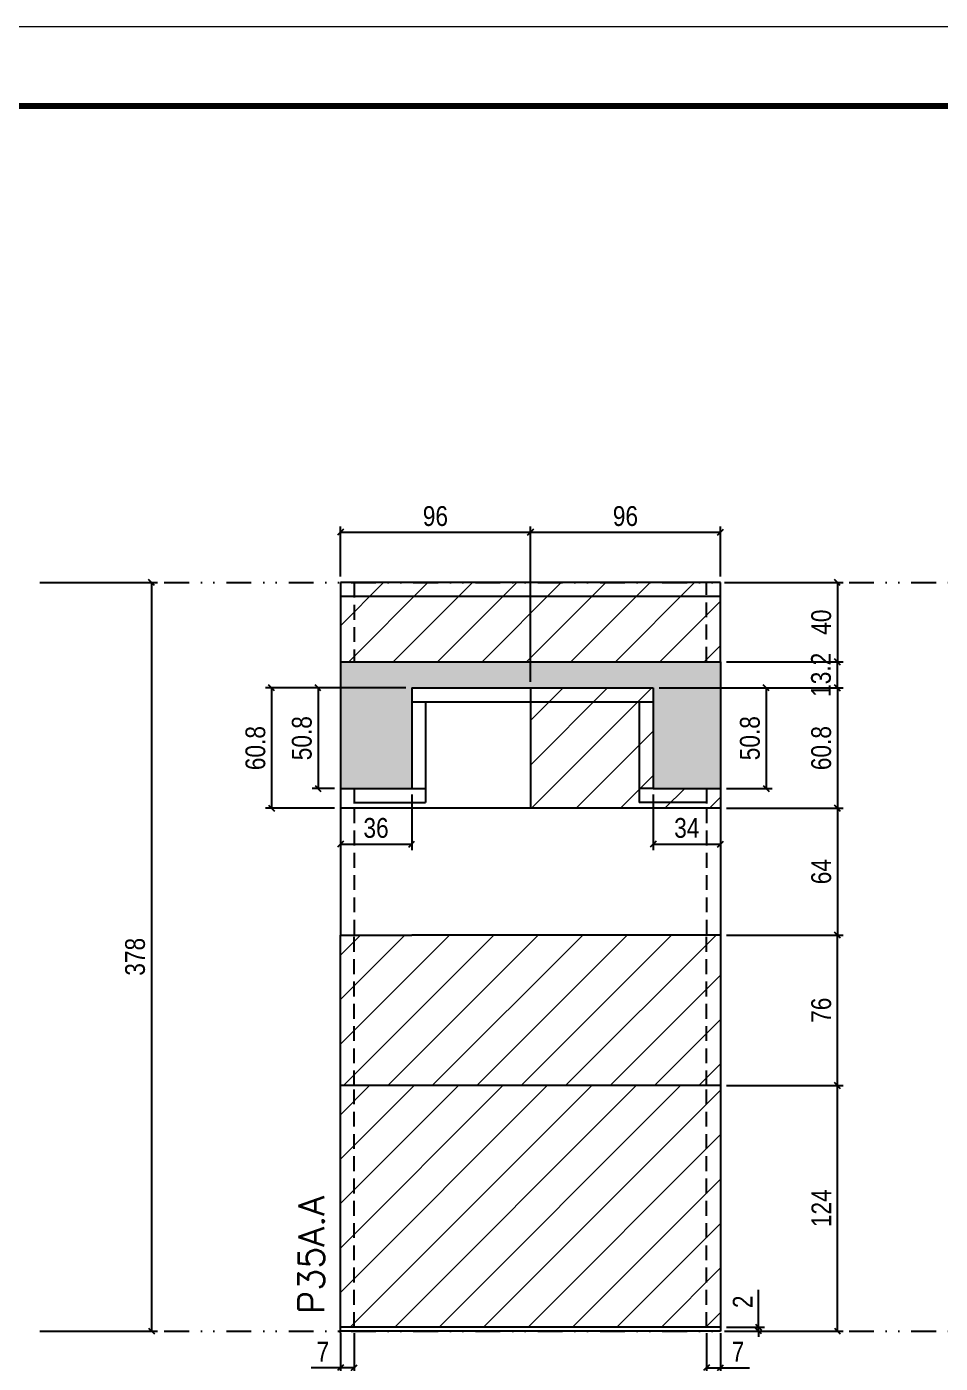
# Model space of a CAD drawing. Extents: x 28748 to 35002, y 14885 to 43501.
# Drawn here: x 32313 to 32774, y 25597 to 26272 of the extents above; entities that cross this region are included whole.
import ezdxf

# ---------------------------------------------------------------- set-up
doc = ezdxf.new("R2010")
doc.units = 0
for name, pattern in [('DASHED', [0.75, 0.5, -0.25]), ('DIVIDE2', [0.625, 0.25, -0.125, 0, -0.125, 0, -0.125]), ('HIDDEN', [0.375, 0.25, -0.125])]:
    doc.linetypes.add(name, pattern=pattern)
for name, color, linetype in [('COTA', 241, 'Continuous'), ('Nível', 160, 'Continuous'), ('Painéis', 200, 'Continuous'), ('Romaneio', 10, 'Continuous'), ('SARR_2.2x7', 40, 'Continuous'), ('Sarrafo de Pressão', 42, 'HIDDEN')]:
    doc.layers.add(name, color=color, linetype=linetype)
for name, color, linetype, lineweight in [('Folhas', 255, 'Continuous', 9), ('Hachura', 251, 'Continuous', 9), ('SARRAFO DE PRESSAO', 251, 'DASHED', 9), ('Texto Seção', 7, 'Continuous', 15)]:
    doc.layers.add(name, color=color, linetype=linetype, lineweight=lineweight)
doc.styles.add('COTA TECNICA', font='techl___.ttf', dxfattribs={"height": 10})
doc.styles.add('COTA TECNICA-50', font='techl___.ttf', dxfattribs={"height": 10})
doc.styles.add('REGUA-120', font='ROMANS.shx', dxfattribs={"height": 15})
doc.dimstyles.new('COTA PAINEL-50', dxfattribs={"dimtxt": 10, "dimasz": 3, "dimexe": 3, "dimexo": 3, "dimgap": 3, "dimtad": 1, "dimdec": 1, "dimzin": 12, "dimdsep": 46, "dimtxsty": 'COTA TECNICA-50', "dimblk1": 'OBLIQUE', "dimblk2": 'OBLIQUE', "dimsah": 1, "dimcen": 0.9, "dimclrd": 4, "dimclre": 4, "dimclrt": 240, "dimadec": 1, "dimazin": 3, "dimtfac": 1, "dimtdec": 1, "dimtmove": 0, "dimatfit": 3, "dimfxl": 1, "dimtolj": 1, "dimtzin": 12, "dimarcsym": 0})
doc.dimstyles.new('PAINEL', dxfattribs={"dimtxt": 10, "dimasz": 3, "dimexe": 3, "dimexo": 3, "dimgap": 3, "dimtad": 1, "dimdec": 1, "dimzin": 12, "dimdsep": 46, "dimtxsty": 'COTA TECNICA', "dimblk1": 'OBLIQUE', "dimblk2": 'OBLIQUE', "dimsah": 1, "dimcen": 0.9, "dimclrd": 4, "dimclre": 4, "dimclrt": 240, "dimadec": 1, "dimazin": 3, "dimtfac": 1, "dimtdec": 1, "dimtmove": 0, "dimatfit": 3, "dimfxl": 1, "dimtolj": 1, "dimtzin": 12, "dimarcsym": 0})
pattern_1 = [(45, (28996.309, 33271.16), (-11.22532, 11.22532), [])]

# ---------------------------------------------------------------- blocks, each defined once
blk = doc.blocks.new('9999999999')
at = {"layer": 'Folhas'}
blk.add_lwpolyline([(98138.98, 34190.21), (99623.98, 34190.21), (99623.98, 35240.21), (98138.98, 35240.21)], close=True, dxfattribs=at)
at = {"layer": 'Folhas', "color": 30, "const_width": 3}
blk.add_lwpolyline([(98213.98, 34230.21), (99583.98, 34230.21), (99583.98, 35200.21), (98213.98, 35200.21)], close=True, dxfattribs=at)
blk = doc.blocks.new('_Oblique')
at = {"color": 0, "linetype": 'ByBlock', "lineweight": -2}
blk.add_line((-0.5, -0.5), (0.5, 0.5), dxfattribs=at)
blk = doc.blocks.new('*D1947')
at = {"layer": 'COTA', "color": 4, "linetype": 'ByBlock', "lineweight": -2, "transparency": 16777216}
for p, q in [((32322.21, 25991.4), (32378.63, 25991.4)), ((32375.63, 25991.4), (32375.63, 25613.4)), ((32322.21, 25613.4), (32378.63, 25613.4))]:
    blk.add_line(p, q, dxfattribs=at)
at = {"layer": 'Defpoints', "color": 0, "linetype": 'ByBlock', "transparency": 16777216}
for p in [(32319.21, 25991.4), (32319.21, 25613.4), (32375.63, 25613.4)]:
    blk.add_point(p, dxfattribs=at)
at = {"layer": 'COTA', "color": 4, "linetype": 'ByBlock', "lineweight": -2, "transparency": 16777216, "xscale": 3, "yscale": 3, "zscale": 3}
for p, rotation in [((32375.63, 25991.4), 90), ((32375.63, 25613.4), 270)]:
    blk.add_blockref('_Oblique', p, dxfattribs=dict(at, rotation=rotation))
at = {"layer": 'COTA', "color": 240, "linetype": 'ByBlock', "transparency": 16777216, "insert": (32367.39, 25802.4), "char_height": 10, "attachment_point": 5, "rotation": 90, "style": 'COTA TECNICA'}
blk.add_mtext('\\A1;378', dxfattribs=at)
blk = doc.blocks.new('*D1144')
at = {"layer": 'COTA', "color": 4, "lineweight": -2, "transparency": 16777216}
for p, q in [((32471.08, 25612.4), (32471.08, 25558.23)), ((32663.08, 25612.4), (32663.08, 25558.23)), ((32663.08, 25561.23), (32471.08, 25561.23))]:
    blk.add_line(p, q, dxfattribs=at)
at = {"layer": 'Defpoints', "color": 0, "transparency": 16777216}
for p in [(32471.08, 25615.4), (32663.08, 25615.4), (32471.08, 25561.23)]:
    blk.add_point(p, dxfattribs=at)
at = {"layer": 'COTA', "color": 4, "lineweight": -2, "transparency": 16777216, "xscale": 3, "yscale": 3, "zscale": 3, "rotation": 180}
blk.add_blockref('_Oblique', (32471.08, 25561.23), dxfattribs=at)
at = {"layer": 'COTA', "color": 4, "lineweight": -2, "transparency": 16777216, "xscale": 3, "yscale": 3, "zscale": 3}
blk.add_blockref('_Oblique', (32663.08, 25561.23), dxfattribs=at)
at = {"layer": 'COTA', "color": 240, "transparency": 16777216, "insert": (32567.08, 25569.31), "char_height": 10, "attachment_point": 5, "style": 'COTA TECNICA'}
blk.add_mtext('\\A1;192', dxfattribs=at)
blk = doc.blocks.new('*D1145')
at = {"layer": 'COTA', "color": 4, "lineweight": -2, "transparency": 16777216}
for p, q in [((32471.08, 25610.4), (32471.08, 25591.89)), ((32478.08, 25612.4), (32478.08, 25591.89)), ((32471.08, 25594.89), (32456.35, 25594.89)), ((32478.08, 25594.89), (32471.08, 25594.89))]:
    blk.add_line(p, q, dxfattribs=at)
at = {"layer": 'Defpoints', "color": 0, "transparency": 16777216}
for p in [(32471.08, 25613.4), (32478.08, 25615.4), (32471.08, 25594.89)]:
    blk.add_point(p, dxfattribs=at)
at = {"layer": 'COTA', "color": 4, "lineweight": -2, "transparency": 16777216, "xscale": 3, "yscale": 3, "zscale": 3, "rotation": 180}
blk.add_blockref('_Oblique', (32471.08, 25594.89), dxfattribs=at)
at = {"layer": 'COTA', "color": 4, "lineweight": -2, "transparency": 16777216, "xscale": 3, "yscale": 3, "zscale": 3}
blk.add_blockref('_Oblique', (32478.08, 25594.89), dxfattribs=at)
at = {"layer": 'COTA', "color": 240, "transparency": 16777216, "insert": (32462.21, 25602.96), "char_height": 10, "attachment_point": 5, "style": 'COTA TECNICA-50'}
blk.add_mtext('\\A1;7', dxfattribs=at)
blk = doc.blocks.new('*D1146')
at = {"layer": 'COTA', "color": 4, "lineweight": -2, "transparency": 16777216}
for p, q in [((32656.08, 25612.4), (32656.08, 25591.89)), ((32663.08, 25610.4), (32663.08, 25591.89)), ((32656.08, 25594.89), (32663.08, 25594.89)), ((32663.08, 25594.89), (32677.81, 25594.89))]:
    blk.add_line(p, q, dxfattribs=at)
at = {"layer": 'Defpoints', "color": 0, "transparency": 16777216}
for p in [(32656.08, 25615.4), (32663.08, 25613.4), (32663.08, 25594.89)]:
    blk.add_point(p, dxfattribs=at)
at = {"layer": 'COTA', "color": 4, "lineweight": -2, "transparency": 16777216, "xscale": 3, "yscale": 3, "zscale": 3, "rotation": 180}
blk.add_blockref('_Oblique', (32656.08, 25594.89), dxfattribs=at)
at = {"layer": 'COTA', "color": 4, "lineweight": -2, "transparency": 16777216, "xscale": 3, "yscale": 3, "zscale": 3}
blk.add_blockref('_Oblique', (32663.08, 25594.89), dxfattribs=at)
at = {"layer": 'COTA', "color": 240, "transparency": 16777216, "insert": (32671.94, 25602.96), "char_height": 10, "attachment_point": 5, "style": 'COTA TECNICA-50'}
blk.add_mtext('\\A1;7', dxfattribs=at)
blk = doc.blocks.new('*D1147')
at = {"layer": 'Defpoints', "color": 0, "linetype": 'ByBlock', "transparency": 16777216}
for p in [(32663.08, 25737.4), (32722.13, 25737.4), (32663.08, 25613.4)]:
    blk.add_point(p, dxfattribs=at)
at = {"layer": 'Romaneio', "color": 4, "linetype": 'ByBlock', "lineweight": -2, "transparency": 16777216}
for p, q in [((32666.08, 25737.4), (32725.13, 25737.4)), ((32722.13, 25613.4), (32722.13, 25737.4)), ((32666.08, 25613.4), (32725.13, 25613.4))]:
    blk.add_line(p, q, dxfattribs=at)
at = {"layer": 'Romaneio', "color": 4, "linetype": 'ByBlock', "lineweight": -2, "transparency": 16777216, "xscale": 3, "yscale": 3, "zscale": 3}
for p, rotation in [((32722.13, 25737.4), 90), ((32722.13, 25613.4), 270)]:
    blk.add_blockref('_Oblique', p, dxfattribs=dict(at, rotation=rotation))
at = {"layer": 'Romaneio', "color": 240, "linetype": 'ByBlock', "transparency": 16777216, "insert": (32714.06, 25675.4), "char_height": 10, "attachment_point": 5, "rotation": 90, "style": 'COTA TECNICA'}
blk.add_mtext('\\A1;124', dxfattribs=at)
blk = doc.blocks.new('*D1148')
at = {"layer": 'COTA', "color": 4, "lineweight": -2, "transparency": 16777216}
for p, q in [((32682.33, 25615.4), (32682.33, 25634.2)), ((32666.08, 25615.4), (32685.33, 25615.4)), ((32666.08, 25613.4), (32685.33, 25613.4)), ((32682.33, 25613.4), (32682.33, 25615.4)), ((32682.33, 25613.4), (32682.33, 25610.4))]:
    blk.add_line(p, q, dxfattribs=at)
at = {"layer": 'Defpoints', "color": 0, "transparency": 16777216}
for p in [(32663.08, 25615.4), (32663.08, 25613.4), (32682.33, 25613.4)]:
    blk.add_point(p, dxfattribs=at)
at = {"layer": 'COTA', "color": 4, "lineweight": -2, "transparency": 16777216, "xscale": 3, "yscale": 3, "zscale": 3}
for p, rotation in [((32682.33, 25615.4), 270), ((32682.33, 25613.4), 90)]:
    blk.add_blockref('_Oblique', p, dxfattribs=dict(at, rotation=rotation))
at = {"layer": 'COTA', "color": 240, "transparency": 16777216, "insert": (32674.33, 25628.15), "char_height": 10, "attachment_point": 5, "rotation": 90, "style": 'COTA TECNICA-50'}
blk.add_mtext('\\A1;2', dxfattribs=at)
blk = doc.blocks.new('*D1948')
at = {"layer": 'COTA', "color": 4, "linetype": 'ByBlock', "lineweight": -2, "transparency": 16777216}
for p, q in [((32666.08, 25813.4), (32725.13, 25813.4)), ((32722.13, 25737.4), (32722.13, 25813.4)), ((32666.08, 25737.4), (32725.13, 25737.4))]:
    blk.add_line(p, q, dxfattribs=at)
at = {"layer": 'Defpoints', "color": 0, "linetype": 'ByBlock', "transparency": 16777216}
for p in [(32663.08, 25813.4), (32722.13, 25813.4), (32663.08, 25737.4)]:
    blk.add_point(p, dxfattribs=at)
at = {"layer": 'COTA', "color": 4, "linetype": 'ByBlock', "lineweight": -2, "transparency": 16777216, "xscale": 3, "yscale": 3, "zscale": 3}
for p, rotation in [((32722.13, 25813.4), 90), ((32722.13, 25737.4), 270)]:
    blk.add_blockref('_Oblique', p, dxfattribs=dict(at, rotation=rotation))
at = {"layer": 'COTA', "color": 240, "linetype": 'ByBlock', "transparency": 16777216, "insert": (32714.03, 25775.4), "char_height": 10, "attachment_point": 5, "rotation": 90, "style": 'COTA TECNICA'}
blk.add_mtext('\\A1;76', dxfattribs=at)
blk = doc.blocks.new('*D1435')
at = {"layer": 'COTA', "color": 4, "lineweight": -2, "transparency": 16777216}
for p, q in [((32666.08, 25991.4), (32725.13, 25991.4)), ((32722.13, 25991.4), (32722.13, 25951.4)), ((32666.08, 25951.4), (32725.13, 25951.4))]:
    blk.add_line(p, q, dxfattribs=at)
at = {"layer": 'Defpoints', "color": 0, "transparency": 16777216}
for p in [(32663.08, 25991.4), (32663.08, 25951.4), (32722.13, 25951.4)]:
    blk.add_point(p, dxfattribs=at)
at = {"layer": 'COTA', "color": 4, "lineweight": -2, "transparency": 16777216, "xscale": 3, "yscale": 3, "zscale": 3}
for p, rotation in [((32722.13, 25991.4), 90), ((32722.13, 25951.4), 270)]:
    blk.add_blockref('_Oblique', p, dxfattribs=dict(at, rotation=rotation))
at = {"layer": 'COTA', "color": 240, "transparency": 16777216, "insert": (32714.03, 25971.4), "char_height": 10, "attachment_point": 5, "rotation": 90, "style": 'COTA TECNICA-50'}
blk.add_mtext('\\A1;40', dxfattribs=at)
blk = doc.blocks.new('*D2494')
at = {"layer": 'COTA', "color": 4, "lineweight": -2, "transparency": 16777216}
for p, q in [((32666.08, 25877.4), (32725.13, 25877.4)), ((32722.13, 25877.4), (32722.13, 25813.4)), ((32666.08, 25813.4), (32725.13, 25813.4))]:
    blk.add_line(p, q, dxfattribs=at)
at = {"layer": 'Defpoints', "color": 0, "transparency": 16777216}
for p in [(32663.08, 25877.4), (32663.08, 25813.4), (32722.13, 25813.4)]:
    blk.add_point(p, dxfattribs=at)
at = {"layer": 'COTA', "color": 4, "lineweight": -2, "transparency": 16777216, "xscale": 3, "yscale": 3, "zscale": 3}
for p, rotation in [((32722.13, 25877.4), 90), ((32722.13, 25813.4), 270)]:
    blk.add_blockref('_Oblique', p, dxfattribs=dict(at, rotation=rotation))
at = {"layer": 'COTA', "color": 240, "transparency": 16777216, "insert": (32714.03, 25845.4), "char_height": 10, "attachment_point": 5, "rotation": 90, "style": 'COTA TECNICA'}
blk.add_mtext('\\A1;64', dxfattribs=at)
blk = doc.blocks.new('*D2495')
at = {"layer": 'COTA', "color": 4, "lineweight": -2, "transparency": 16777216}
for p, q in [((32632.08, 25938.2), (32725.13, 25938.2)), ((32722.13, 25938.2), (32722.13, 25877.4)), ((32666.08, 25877.4), (32725.13, 25877.4))]:
    blk.add_line(p, q, dxfattribs=at)
at = {"layer": 'Defpoints', "color": 0, "transparency": 16777216}
for p in [(32629.08, 25938.2), (32663.08, 25877.4), (32722.13, 25877.4)]:
    blk.add_point(p, dxfattribs=at)
at = {"layer": 'COTA', "color": 4, "lineweight": -2, "transparency": 16777216, "xscale": 3, "yscale": 3, "zscale": 3}
for p, rotation in [((32722.13, 25938.2), 90), ((32722.13, 25877.4), 270)]:
    blk.add_blockref('_Oblique', p, dxfattribs=dict(at, rotation=rotation))
at = {"layer": 'COTA', "color": 240, "transparency": 16777216, "insert": (32714.01, 25907.8), "char_height": 10, "attachment_point": 5, "rotation": 90, "style": 'COTA TECNICA'}
blk.add_mtext('\\A1;60.8', dxfattribs=at)
blk = doc.blocks.new('*D2496')
at = {"layer": 'COTA', "color": 4, "lineweight": -2, "transparency": 16777216}
for p, q in [((32632.08, 25938.2), (32689.13, 25938.2)), ((32686.13, 25938.2), (32686.13, 25887.4)), ((32666.08, 25887.4), (32689.13, 25887.4))]:
    blk.add_line(p, q, dxfattribs=at)
at = {"layer": 'Defpoints', "color": 0, "transparency": 16777216}
for p in [(32629.08, 25938.2), (32663.08, 25887.4), (32686.13, 25887.4)]:
    blk.add_point(p, dxfattribs=at)
at = {"layer": 'COTA', "color": 4, "lineweight": -2, "transparency": 16777216, "xscale": 3, "yscale": 3, "zscale": 3}
for p, rotation in [((32686.13, 25938.2), 90), ((32686.13, 25887.4), 270)]:
    blk.add_blockref('_Oblique', p, dxfattribs=dict(at, rotation=rotation))
at = {"layer": 'COTA', "color": 240, "transparency": 16777216, "insert": (32678, 25912.8), "char_height": 10, "attachment_point": 5, "rotation": 90, "style": 'COTA TECNICA'}
blk.add_mtext('\\A1;50.8', dxfattribs=at)
blk = doc.blocks.new('*D2497')
at = {"layer": 'COTA', "color": 4, "lineweight": -2, "transparency": 16777216}
for p, q in [((32504.08, 25938.2), (32456.76, 25938.2)), ((32459.76, 25938.2), (32459.76, 25887.4)), ((32468.08, 25887.4), (32456.76, 25887.4))]:
    blk.add_line(p, q, dxfattribs=at)
at = {"layer": 'Defpoints', "color": 0, "transparency": 16777216}
for p in [(32507.08, 25938.2), (32459.76, 25887.4), (32471.08, 25887.4)]:
    blk.add_point(p, dxfattribs=at)
at = {"layer": 'COTA', "color": 4, "lineweight": -2, "transparency": 16777216, "xscale": 3, "yscale": 3, "zscale": 3}
for p, rotation in [((32459.76, 25938.2), 90), ((32459.76, 25887.4), 270)]:
    blk.add_blockref('_Oblique', p, dxfattribs=dict(at, rotation=rotation))
at = {"layer": 'COTA', "color": 240, "transparency": 16777216, "insert": (32451.63, 25912.8), "char_height": 10, "attachment_point": 5, "rotation": 90, "style": 'COTA TECNICA'}
blk.add_mtext('\\A1;50.8', dxfattribs=at)
blk = doc.blocks.new('*D2498')
at = {"layer": 'COTA', "color": 4, "lineweight": -2, "transparency": 16777216}
for p, q in [((32471.08, 25884.4), (32471.08, 25856.22)), ((32507.08, 25884.4), (32507.08, 25856.22)), ((32471.08, 25859.22), (32507.08, 25859.22))]:
    blk.add_line(p, q, dxfattribs=at)
at = {"layer": 'Defpoints', "color": 0, "transparency": 16777216}
for p in [(32471.08, 25887.4), (32507.08, 25887.4), (32507.08, 25859.22)]:
    blk.add_point(p, dxfattribs=at)
at = {"layer": 'COTA', "color": 4, "lineweight": -2, "transparency": 16777216, "xscale": 3, "yscale": 3, "zscale": 3, "rotation": 180}
blk.add_blockref('_Oblique', (32471.08, 25859.22), dxfattribs=at)
at = {"layer": 'COTA', "color": 4, "lineweight": -2, "transparency": 16777216, "xscale": 3, "yscale": 3, "zscale": 3}
blk.add_blockref('_Oblique', (32507.08, 25859.22), dxfattribs=at)
at = {"layer": 'COTA', "color": 240, "transparency": 16777216, "insert": (32489.08, 25867.43), "char_height": 10, "attachment_point": 5, "style": 'COTA TECNICA'}
blk.add_mtext('\\A1;36', dxfattribs=at)
blk = doc.blocks.new('*D2499')
at = {"layer": 'COTA', "color": 4, "lineweight": -2, "transparency": 16777216}
for p, q in [((32629.08, 25884.4), (32629.08, 25856.22)), ((32663.08, 25884.4), (32663.08, 25856.22)), ((32629.08, 25859.22), (32663.08, 25859.22))]:
    blk.add_line(p, q, dxfattribs=at)
at = {"layer": 'Defpoints', "color": 0, "transparency": 16777216}
for p in [(32629.08, 25887.4), (32663.08, 25887.4), (32663.08, 25859.22)]:
    blk.add_point(p, dxfattribs=at)
at = {"layer": 'COTA', "color": 4, "lineweight": -2, "transparency": 16777216, "xscale": 3, "yscale": 3, "zscale": 3, "rotation": 180}
blk.add_blockref('_Oblique', (32629.08, 25859.22), dxfattribs=at)
at = {"layer": 'COTA', "color": 4, "lineweight": -2, "transparency": 16777216, "xscale": 3, "yscale": 3, "zscale": 3}
blk.add_blockref('_Oblique', (32663.08, 25859.22), dxfattribs=at)
at = {"layer": 'COTA', "color": 240, "transparency": 16777216, "insert": (32646.08, 25867.43), "char_height": 10, "attachment_point": 5, "style": 'COTA TECNICA'}
blk.add_mtext('\\A1;34', dxfattribs=at)
blk = doc.blocks.new('*D2500')
at = {"layer": 'COTA', "color": 4, "lineweight": -2, "transparency": 16777216}
for p, q in [((32471.08, 25994.4), (32471.08, 26019.79)), ((32471.08, 26016.79), (32567.08, 26016.79)), ((32567.08, 25941.2), (32567.08, 26019.79))]:
    blk.add_line(p, q, dxfattribs=at)
at = {"layer": 'Defpoints', "color": 0, "transparency": 16777216}
for p in [(32567.08, 26016.79), (32471.08, 25991.4), (32567.08, 25938.2)]:
    blk.add_point(p, dxfattribs=at)
at = {"layer": 'COTA', "color": 4, "lineweight": -2, "transparency": 16777216, "xscale": 3, "yscale": 3, "zscale": 3, "rotation": 180}
blk.add_blockref('_Oblique', (32471.08, 26016.79), dxfattribs=at)
at = {"layer": 'COTA', "color": 4, "lineweight": -2, "transparency": 16777216, "xscale": 3, "yscale": 3, "zscale": 3}
blk.add_blockref('_Oblique', (32567.08, 26016.79), dxfattribs=at)
at = {"layer": 'COTA', "color": 240, "transparency": 16777216, "insert": (32519.08, 26024.92), "char_height": 10, "attachment_point": 5, "style": 'COTA TECNICA'}
blk.add_mtext('\\A1;96', dxfattribs=at)
blk = doc.blocks.new('*D2501')
at = {"layer": 'COTA', "color": 4, "lineweight": -2, "transparency": 16777216}
for p, q in [((32567.08, 25941.2), (32567.08, 26019.79)), ((32567.08, 26016.79), (32663.08, 26016.79)), ((32663.08, 25994.4), (32663.08, 26019.79))]:
    blk.add_line(p, q, dxfattribs=at)
at = {"layer": 'Defpoints', "color": 0, "transparency": 16777216}
for p in [(32663.08, 26016.79), (32663.08, 25991.4), (32567.08, 25938.2)]:
    blk.add_point(p, dxfattribs=at)
at = {"layer": 'COTA', "color": 4, "lineweight": -2, "transparency": 16777216, "xscale": 3, "yscale": 3, "zscale": 3, "rotation": 180}
blk.add_blockref('_Oblique', (32567.08, 26016.79), dxfattribs=at)
at = {"layer": 'COTA', "color": 4, "lineweight": -2, "transparency": 16777216, "xscale": 3, "yscale": 3, "zscale": 3}
blk.add_blockref('_Oblique', (32663.08, 26016.79), dxfattribs=at)
at = {"layer": 'COTA', "color": 240, "transparency": 16777216, "insert": (32615.08, 26024.92), "char_height": 10, "attachment_point": 5, "style": 'COTA TECNICA'}
blk.add_mtext('\\A1;96', dxfattribs=at)
blk = doc.blocks.new('*D2502')
at = {"layer": 'COTA', "color": 4, "lineweight": -2, "transparency": 16777216}
for p, q in [((32666.08, 25951.4), (32725.13, 25951.4)), ((32722.13, 25938.2), (32722.13, 25951.4)), ((32632.08, 25938.2), (32725.13, 25938.2))]:
    blk.add_line(p, q, dxfattribs=at)
at = {"layer": 'Defpoints', "color": 0, "transparency": 16777216}
for p in [(32663.08, 25951.4), (32722.13, 25951.4), (32629.08, 25938.2)]:
    blk.add_point(p, dxfattribs=at)
at = {"layer": 'COTA', "color": 4, "lineweight": -2, "transparency": 16777216, "xscale": 3, "yscale": 3, "zscale": 3}
for p, rotation in [((32722.13, 25951.4), 90), ((32722.13, 25938.2), 270)]:
    blk.add_blockref('_Oblique', p, dxfattribs=dict(at, rotation=rotation))
at = {"layer": 'COTA', "color": 240, "transparency": 16777216, "insert": (32713.91, 25944.8), "char_height": 10, "attachment_point": 5, "rotation": 90, "style": 'COTA TECNICA'}
blk.add_mtext('\\A1;13.2', dxfattribs=at)
blk = doc.blocks.new('*D2503')
at = {"layer": 'COTA', "color": 4, "lineweight": -2, "transparency": 16777216}
for p, q in [((32504.08, 25938.2), (32433.3, 25938.2)), ((32436.3, 25938.2), (32436.3, 25877.4)), ((32468.08, 25877.4), (32433.3, 25877.4))]:
    blk.add_line(p, q, dxfattribs=at)
at = {"layer": 'Defpoints', "color": 0, "transparency": 16777216}
for p in [(32507.08, 25938.2), (32436.3, 25877.4), (32471.08, 25877.4)]:
    blk.add_point(p, dxfattribs=at)
at = {"layer": 'COTA', "color": 4, "lineweight": -2, "transparency": 16777216, "xscale": 3, "yscale": 3, "zscale": 3}
for p, rotation in [((32436.3, 25938.2), 90), ((32436.3, 25877.4), 270)]:
    blk.add_blockref('_Oblique', p, dxfattribs=dict(at, rotation=rotation))
at = {"layer": 'COTA', "color": 240, "transparency": 16777216, "insert": (32428.18, 25907.8), "char_height": 10, "attachment_point": 5, "rotation": 90, "style": 'COTA TECNICA'}
blk.add_mtext('\\A1;60.8', dxfattribs=at)

msp = doc.modelspace()

# ---------------------------------------------------------------- hatches: boundary and pattern name
at = {"layer": 'COTA', "linetype": 'ByBlock'}
h = msp.add_hatch(dxfattribs=at)
h.set_pattern_fill('AR-CONC', color=256, scale=0.03)
h.paths.add_polyline_path([(32471.08, 25887.4), (32507.08, 25887.4), (32507.08, 25938.2), (32629.08, 25938.2), (32629.08, 25887.4), (32663.08, 25887.4), (32663.08, 25951.4), (32471.08, 25951.4)])
at = {"layer": 'Hachura', "linetype": 'ByBlock'}
h = msp.add_hatch(dxfattribs=at)
h.set_pattern_fill('ANSI31', color=256, scale=5)
h.set_pattern_definition(pattern_1)
h.paths.add_polyline_path([(32663.08, 25951.4), (32663.08, 25991.4), (32471.08, 25991.4), (32471.08, 25951.4)])
h = msp.add_hatch(dxfattribs=at)
h.set_pattern_fill('ANSI31', color=256, scale=5)
h.paths.add_polyline_path([(32663.08, 25877.4), (32663.08, 25887.4), (32629.08, 25887.4), (32629.08, 25938.2), (32567.08, 25938.2), (32567.08, 25877.4)])
at = {"layer": 'Hachura'}
h = msp.add_hatch(dxfattribs=at)
h.set_pattern_fill('ANSI31', color=256, scale=5)
h.paths.add_polyline_path([(32663.08, 25813.4), (32507.08, 25813.4), (32471.08, 25813.4), (32471.08, 25737.4), (32663.08, 25737.4)])
at = {"layer": 'Hachura', "linetype": 'ByBlock'}
h = msp.add_hatch(dxfattribs=at)
h.set_pattern_fill('ANSI31', color=256, scale=5)
h.set_pattern_definition(pattern_1)
h.paths.add_polyline_path([(32663.08, 25615.4), (32663.08, 25737.4), (32471.08, 25737.4), (32471.08, 25615.4)])

# ---------------------------------------------------------------- linework, layer by layer
at = {"layer": 'COTA', "linetype": 'ByBlock'}
for p, q in [((32471.08, 25951.4), (32471.08, 25887.4)), ((32663.08, 25951.4), (32663.08, 25887.4))]:
    msp.add_line(p, q, dxfattribs=at)
at = {"layer": 'Nível', "color": 4, "linetype": 'DIVIDE2', "ltscale": 50}
for p, q in [((32319.21, 25991.4), (33390.34, 25991.4)), ((32319.21, 25613.4), (33390.34, 25613.4))]:
    msp.add_line(p, q, dxfattribs=at)
at = {"layer": 'Painéis'}
for p, q in [((32663.08, 25991.4), (32471.08, 25991.4)), ((32471.08, 25991.4), (32471.08, 25951.4)), ((32663.08, 25951.4), (32663.08, 25991.4)), ((32471.08, 25951.4), (32663.08, 25951.4)), ((32507.08, 25938.2), (32507.08, 25887.4)), ((32507.08, 25938.2), (32629.08, 25938.2)), ((32567.08, 25938.2), (32567.08, 25877.4)), ((32629.08, 25938.2), (32629.08, 25887.4)), ((32471.08, 25887.4), (32507.08, 25887.4)), ((32471.08, 25887.4), (32471.08, 25813.4)), ((32629.08, 25887.4), (32663.08, 25887.4)), ((32663.08, 25887.4), (32663.08, 25813.4)), ((32471.08, 25615.4), (32471.08, 25813.4)), ((32471.08, 25813.4), (32507.08, 25813.4)), ((32471.08, 25612.49), (32471.08, 25615.4))]:
    msp.add_line(p, q, dxfattribs=at)
at = {"layer": 'Painéis', "linetype": 'ByBlock'}
for p, q in [((32663.08, 25877.4), (32471.08, 25877.4)), ((32663.08, 25813.4), (32507.08, 25813.4)), ((32663.08, 25813.4), (32663.08, 25613.4)), ((32663.08, 25737.4), (32471.08, 25737.4)), ((32663.08, 25615.4), (32471.08, 25615.4)), ((32663.08, 25613.4), (32471.08, 25613.4))]:
    msp.add_line(p, q, dxfattribs=at)
at = {"layer": 'SARR_2.2x7'}
for p, q in [((32663.08, 25984.4), (32471.08, 25984.4)), ((32507.08, 25931.2), (32629.08, 25931.2)), ((32514.08, 25931.2), (32514.08, 25887.4)), ((32622.08, 25931.2), (32622.08, 25887.4)), ((32507.08, 25887.4), (32514.08, 25887.4)), ((32514.08, 25887.4), (32514.08, 25880.4)), ((32622.08, 25887.4), (32622.08, 25880.4)), ((32629.08, 25887.4), (32622.08, 25887.4)), ((32478.08, 25880.4), (32514.08, 25880.4)), ((32656.08, 25880.4), (32622.08, 25880.4))]:
    msp.add_line(p, q, dxfattribs=at)
at = {"layer": 'Sarrafo de Pressão', "ltscale": 30}
for p, q in [((32478.08, 25991.4), (32478.08, 25951.4)), ((32656.08, 25951.4), (32656.08, 25991.4)), ((32478.08, 25887.4), (32478.08, 25877.4)), ((32656.08, 25887.4), (32656.08, 25877.4)), ((32478.08, 25877.4), (32478.08, 25813.4)), ((32656.08, 25877.4), (32656.08, 25813.4)), ((32478.08, 25737.4), (32478.08, 25813.4)), ((32656.08, 25737.4), (32656.08, 25813.4)), ((32478.08, 25615.4), (32478.08, 25737.4)), ((32656.08, 25615.4), (32656.08, 25737.4))]:
    msp.add_line(p, q, dxfattribs=at)

# ---------------------------------------------------------------- block references
at = {"layer": 'SARRAFO DE PRESSAO', "color": 6, "linetype": 'ByBlock'}
msp.add_blockref('9999999999', (-66193.64, -8968.09), dxfattribs=at)

# ---------------------------------------------------------------- texts
at = {"layer": 'Texto Seção', "style": 'REGUA-120'}
msp.add_text('P35A.A', height=13, rotation=90, dxfattribs=at).set_placement((32462.86, 25622.04))

# ---------------------------------------------------------------- dimensions: what is measured, and where the dimension line sits
at = {"layer": 'COTA'}
for base, p1, p2, dimstyle, picture, middle in [((32567.08, 26016.79), (32471.08, 25991.4), (32567.08, 25938.2), 'PAINEL', '*D2500', (32519.08, 26024.92)), ((32663.08, 26016.79), (32567.08, 25938.2), (32663.08, 25991.4), 'PAINEL', '*D2501', (32615.08, 26024.92)), ((32507.08, 25859.22), (32471.08, 25887.4), (32507.08, 25887.4), 'PAINEL', '*D2498', (32489.08, 25867.43)), ((32663.08, 25859.22), (32629.08, 25887.4), (32663.08, 25887.4), 'PAINEL', '*D2499', (32646.08, 25867.43)), ((32663.08, 25594.89), (32656.08, 25615.4), (32663.08, 25613.4), 'COTA PAINEL-50', '*D1146', (32671.94, 25602.96))]:
    dim = msp.add_linear_dim(base=base, p1=p1, p2=p2, dimstyle=dimstyle, dxfattribs=at)
    dim.commit()
    dim.dimension.update_dxf_attribs({"geometry": picture, "text_midpoint": middle})
at = {"layer": 'COTA', "linetype": 'ByBlock'}
for base, p1, p2, picture, middle in [((32375.63, 25613.4), (32319.21, 25991.4), (32319.21, 25613.4), '*D1947', (32367.39, 25802.4)), ((32722.13, 25813.4), (32663.08, 25737.4), (32663.08, 25813.4), '*D1948', (32714.03, 25775.4))]:
    dim = msp.add_linear_dim(base=base, p1=p1, p2=p2, angle=90, dimstyle='PAINEL', dxfattribs=at)
    dim.commit()
    dim.dimension.update_dxf_attribs({"geometry": picture, "text_midpoint": middle})
at = {"layer": 'COTA'}
for base, p1, p2, angle, dimstyle, picture, middle in [((32722.13, 25951.4), (32663.08, 25991.4), (32663.08, 25951.4), 90, 'COTA PAINEL-50', '*D1435', (32714.03, 25971.4)), ((32436.3, 25877.4), (32507.08, 25938.2), (32471.08, 25877.4), 90, 'PAINEL', '*D2503', (32428.18, 25907.8)), ((32459.76, 25887.4), (32507.08, 25938.2), (32471.08, 25887.4), 90, 'PAINEL', '*D2497', (32451.63, 25912.8)), ((32722.13, 25877.4), (32629.08, 25938.2), (32663.08, 25877.4), 90, 'PAINEL', '*D2495', (32714.01, 25907.8)), ((32686.13, 25887.4), (32629.08, 25938.2), (32663.08, 25887.4), 90, 'PAINEL', '*D2496', (32678, 25912.8)), ((32722.13, 25813.4), (32663.08, 25877.4), (32663.08, 25813.4), 90, 'PAINEL', '*D2494', (32714.03, 25845.4)), ((32471.08, 25594.89), (32478.08, 25615.4), (32471.08, 25613.4), 180, 'COTA PAINEL-50', '*D1145', (32462.21, 25602.96))]:
    dim = msp.add_linear_dim(base=base, p1=p1, p2=p2, angle=angle, dimstyle=dimstyle, dxfattribs=at)
    dim.commit()
    dim.dimension.update_dxf_attribs({"geometry": picture, "text_midpoint": middle})
for base, p1, p2, dimstyle, picture, middle in [((32722.13, 25951.4), (32629.08, 25938.2), (32663.08, 25951.4), 'PAINEL', '*D2502', (32722.13, 25944.8)), ((32682.33, 25613.4), (32663.08, 25615.4), (32663.08, 25613.4), 'COTA PAINEL-50', '*D1148', (32682.33, 25628.15))]:
    dim = msp.add_linear_dim(base=base, p1=p1, p2=p2, angle=90, dimstyle=dimstyle, dxfattribs=at)
    dim.commit()
    dim.dimension.update_dxf_attribs({"geometry": picture, "text_midpoint": middle, "dimtype": 160})
dim = msp.add_linear_dim(base=(32471.08, 25561.23), p1=(32663.08, 25615.4), p2=(32471.08, 25615.4), angle=180, dimstyle='PAINEL', override={"dimarcsym": 2}, dxfattribs=at)
dim.commit()
dim.dimension.update_dxf_attribs({"geometry": '*D1144', "text_midpoint": (32567.08, 25569.31)})
at = {"layer": 'Romaneio', "linetype": 'ByBlock'}
dim = msp.add_aligned_dim(p1=(32663.08, 25613.4), p2=(32663.08, 25737.4), distance=-59.05, dimstyle='PAINEL', dxfattribs=at)
dim.commit()
dim.dimension.update_dxf_attribs({"geometry": '*D1147', "text_midpoint": (32714.06, 25675.4)})

doc.saveas('drawing.dxf')
